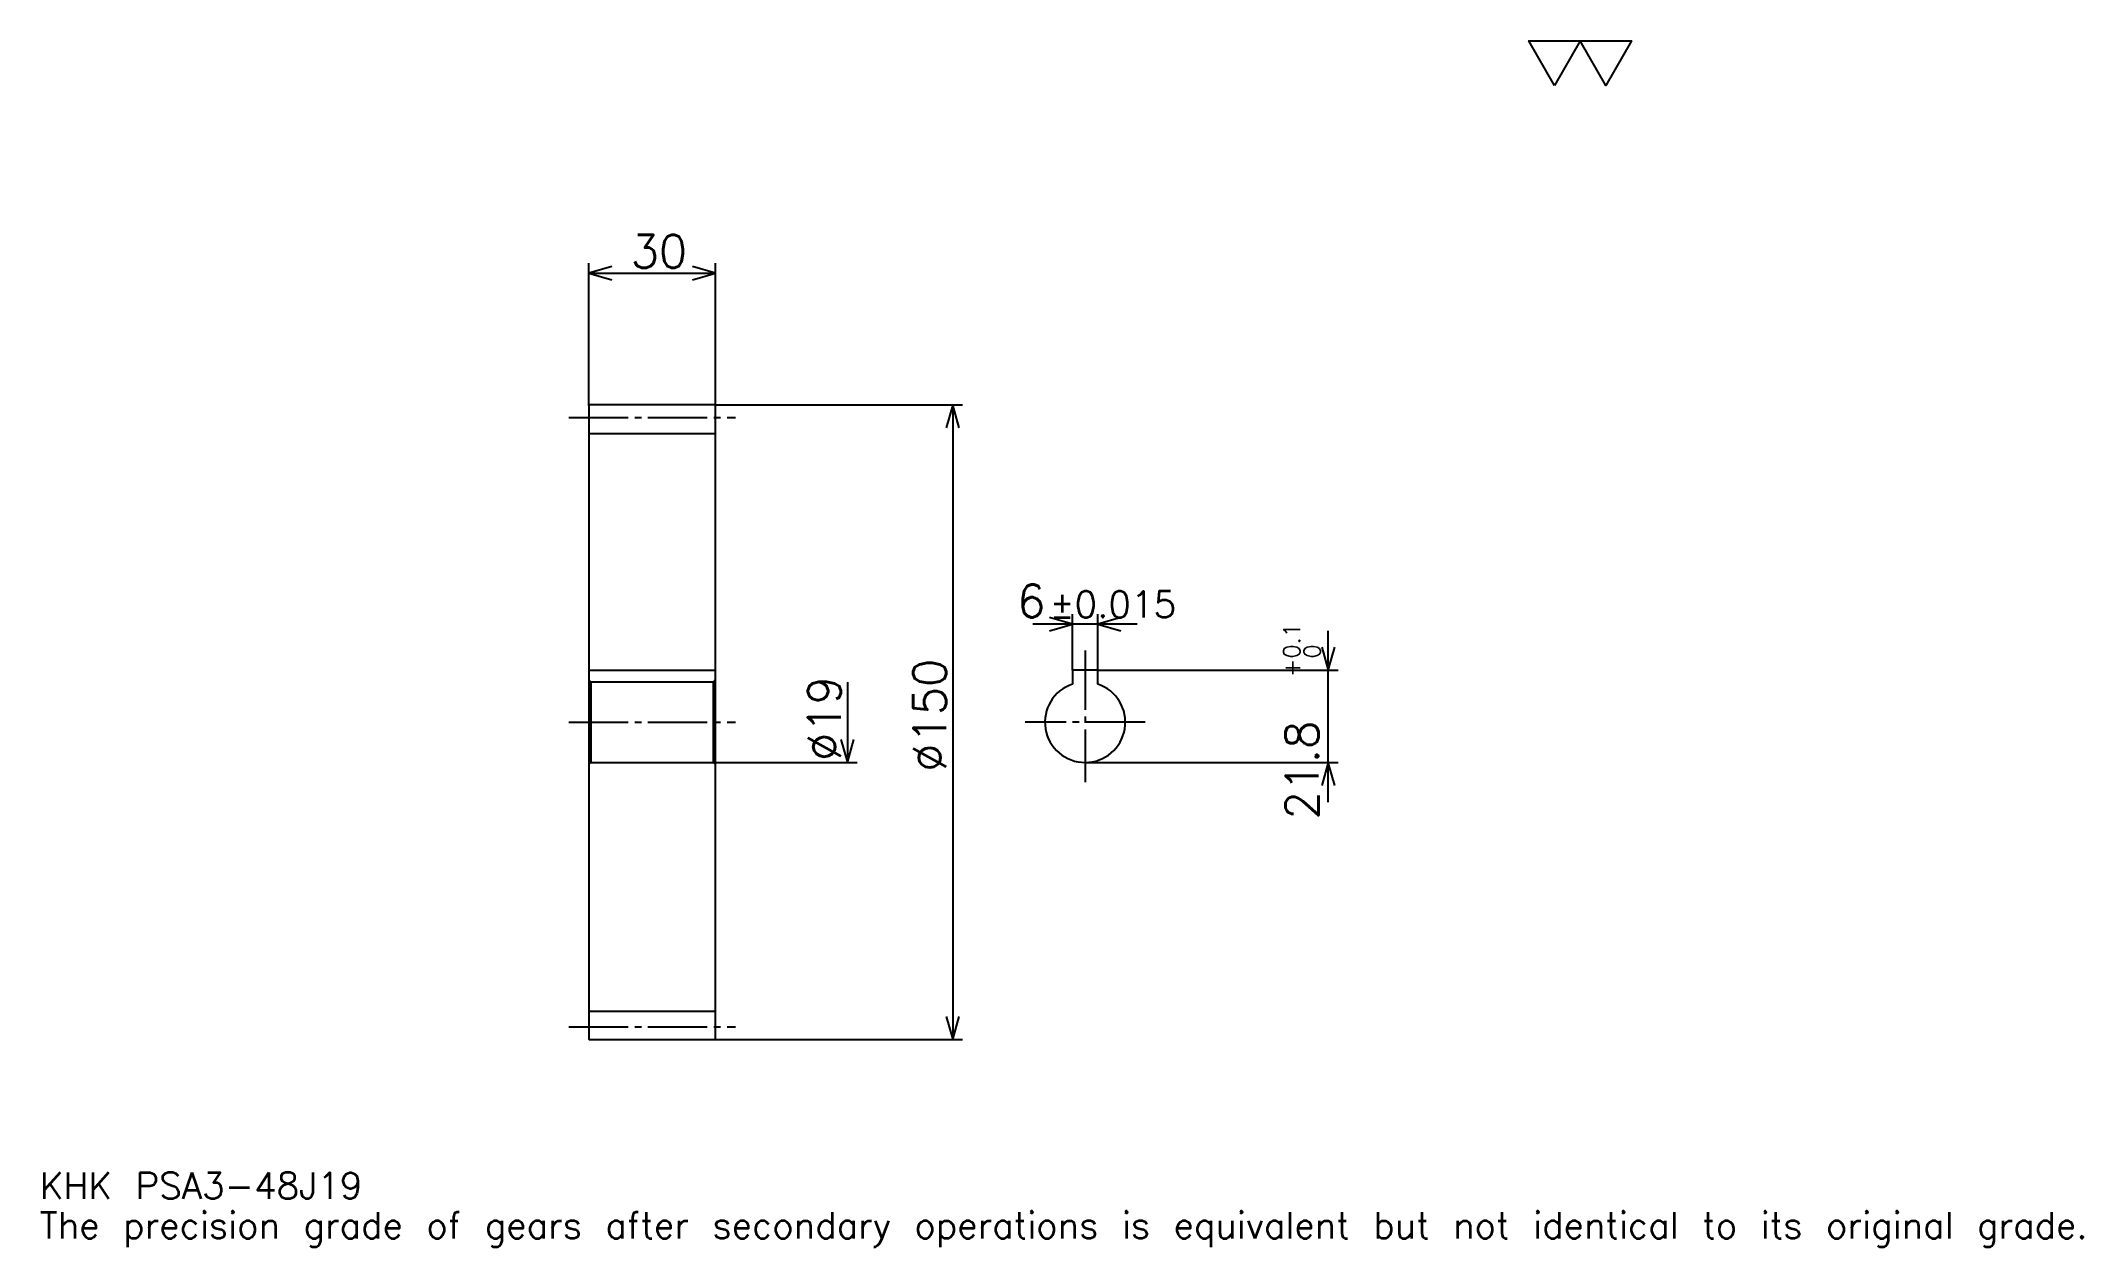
# Model space of a CAD drawing. Extents: x 16 to 499, y 6 to 291.
import ezdxf

# ---------------------------------------------------------------- set-up
doc = ezdxf.new("R2010")
doc.units = 0
doc.linetypes.add('DASHDOT', pattern=[18.684782, 14.013587, -1.557065, 1.557065, -1.557065])
doc.layers.get('0').update_dxf_attribs({"linetype": 'CONTINUOUS'})
doc.layers.add('DASHDOT', color=6, linetype='DASHDOT')
doc.styles.add('KANJI', font='TXT', dxfattribs={"bigfont": 'BIGFONT'})

msp = doc.modelspace()

# ---------------------------------------------------------------- linework, layer by layer
at = {"color": 5}
for p, q in [((145.355972, 204.754074), (145.355972, 238.230972)), ((175.355972, 204.754074), (175.355972, 238.230972)), ((145.355972, 235.895386), (175.355972, 235.895386)), ((145.355972, 204.654083), (145.355972, 204.754074)), ((175.255966, 204.754074), (175.355972, 204.754074)), ((175.355972, 204.754074), (233.745911, 204.754074)), ((175.355972, 204.654083), (175.355972, 204.754074)), ((231.410324, 204.754074), (231.410324, 54.754074)), ((259.709229, 142.054077), (259.709229, 155.289124)), ((265.709229, 142.054077), (265.709229, 155.289124)), ((275.051636, 152.953537), (250.366852, 152.953537)), ((320.206543, 110.911682), (320.206543, 151.396469)), ((265.709229, 142.054077), (322.542114, 142.054077)), ((206.497284, 139.254074), (206.497284, 120.254074)), ((175.355972, 120.254074), (208.83287, 120.254074)), ((262.709229, 120.254074), (322.542114, 120.254074)), ((175.255966, 54.754074), (175.355972, 54.754074)), ((175.355972, 54.754074), (233.745911, 54.754074))]:
    msp.add_line(p, q, dxfattribs=at)
at = {"color": 4}
for p, q in [((145.355972, 198.004074), (175.355972, 198.004074)), ((145.355972, 142.054077), (175.355972, 142.054077)), ((175.355972, 139.754074), (174.855972, 139.254074)), ((145.355972, 119.754074), (145.855972, 120.254074)), ((175.355972, 119.754074), (174.855972, 120.254074)), ((145.355972, 61.504074), (175.355972, 61.504074))]:
    msp.add_line(p, q, dxfattribs=at)
at = {"color": 7}
msp.add_lwpolyline([(373.695648, 280.271729), (367.623108, 290.797485), (391.9133, 290.797485), (385.840759, 280.271729), (379.768188, 290.797485), (373.695648, 280.271729)], dxfattribs=at)
at = {"color": 5}
for points in [[(150.805695, 237.452454), (145.355972, 235.895386), (150.805695, 234.338318)], [(169.90625, 234.338318), (175.355972, 235.895386), (169.90625, 237.452454)], [(232.967392, 199.304352), (231.410324, 204.754074), (229.853256, 199.304352)], [(254.259506, 151.396469), (259.709229, 152.953537), (254.259506, 154.51059)], [(271.158966, 154.51059), (265.709229, 152.953537), (271.158966, 151.396469)], [(318.649475, 147.503799), (320.206543, 142.054077), (321.763611, 147.503799)], [(204.940216, 125.703804), (206.497284, 120.254074), (208.054337, 125.703804)], [(321.763611, 114.804344), (320.206543, 120.254074), (318.649475, 114.804344)], [(229.853256, 60.203804), (231.410324, 54.754074), (232.967392, 60.203804)]]:
    msp.add_lwpolyline(points, dxfattribs=at)
at = {"color": 4}
for points in [[(145.355972, 119.754074), (145.355972, 54.854073), (145.455978, 54.754074), (175.255966, 54.754074), (175.355972, 54.854073), (175.355972, 204.654083), (175.255966, 204.754074), (145.455978, 204.754074), (145.355972, 204.654083), (145.355972, 119.754074)], [(265.709229, 138.767944), (265.709229, 142.054077), (259.709229, 142.054077), (259.709229, 138.767944)], [(145.355972, 139.754074), (145.855972, 139.254074), (145.855972, 120.254074), (174.855972, 120.254074), (174.855972, 139.254074), (145.855972, 139.254074)]]:
    msp.add_lwpolyline(points, dxfattribs=at)
msp.add_arc((262.709229, 129.754074), 9.5, 108.40848033, 71.59151967, dxfattribs=at)
at = {"layer": 'DASHDOT', "color": 7}
for p, q in [((140.684784, 201.754074), (180.027161, 201.754074)), ((262.709229, 146.725266), (262.709229, 115.582878)), ((140.684784, 129.754074), (180.027161, 129.754074)), ((276.880432, 129.754074), (248.53804, 129.754074)), ((140.684784, 57.754074), (180.027161, 57.754074))]:
    msp.add_line(p, q, dxfattribs=at)

# ---------------------------------------------------------------- texts
at = {"color": 7, "style": 'KANJI'}
for s, height, p in [('30', 7.785326, (155.295517, 237.141022)), ('6', 7.785326, (246.638779, 154.51059)), ('%%p0.015', 6.228261, (254.345306, 154.51059)), ('KHK PSA3-48J19', 6.228261, (15.570652, 17.127718)), ('The precision grade of gears after secondary operations is equivalent but not identical to its original grade.', 6.228261, (15.570652, 7.785326))]:
    msp.add_text(s, height=height, dxfattribs=at).set_placement(p)
for s, height, p in [('0.1', 3.892663, (313.511169, 144.833069)), ('0', 3.892663, (318.338043, 144.833069)), ('%%c150', 7.785326, (229.853256, 118.076088)), ('+', 3.892663, (313.511169, 140.473297)), ('%%c19', 7.785326, (204.940216, 120.606316)), ('21.8', 7.785326, (317.870911, 106.775314))]:
    msp.add_text(s, height=height, rotation=90, dxfattribs=at).set_placement(p)

doc.saveas('drawing.dxf')
